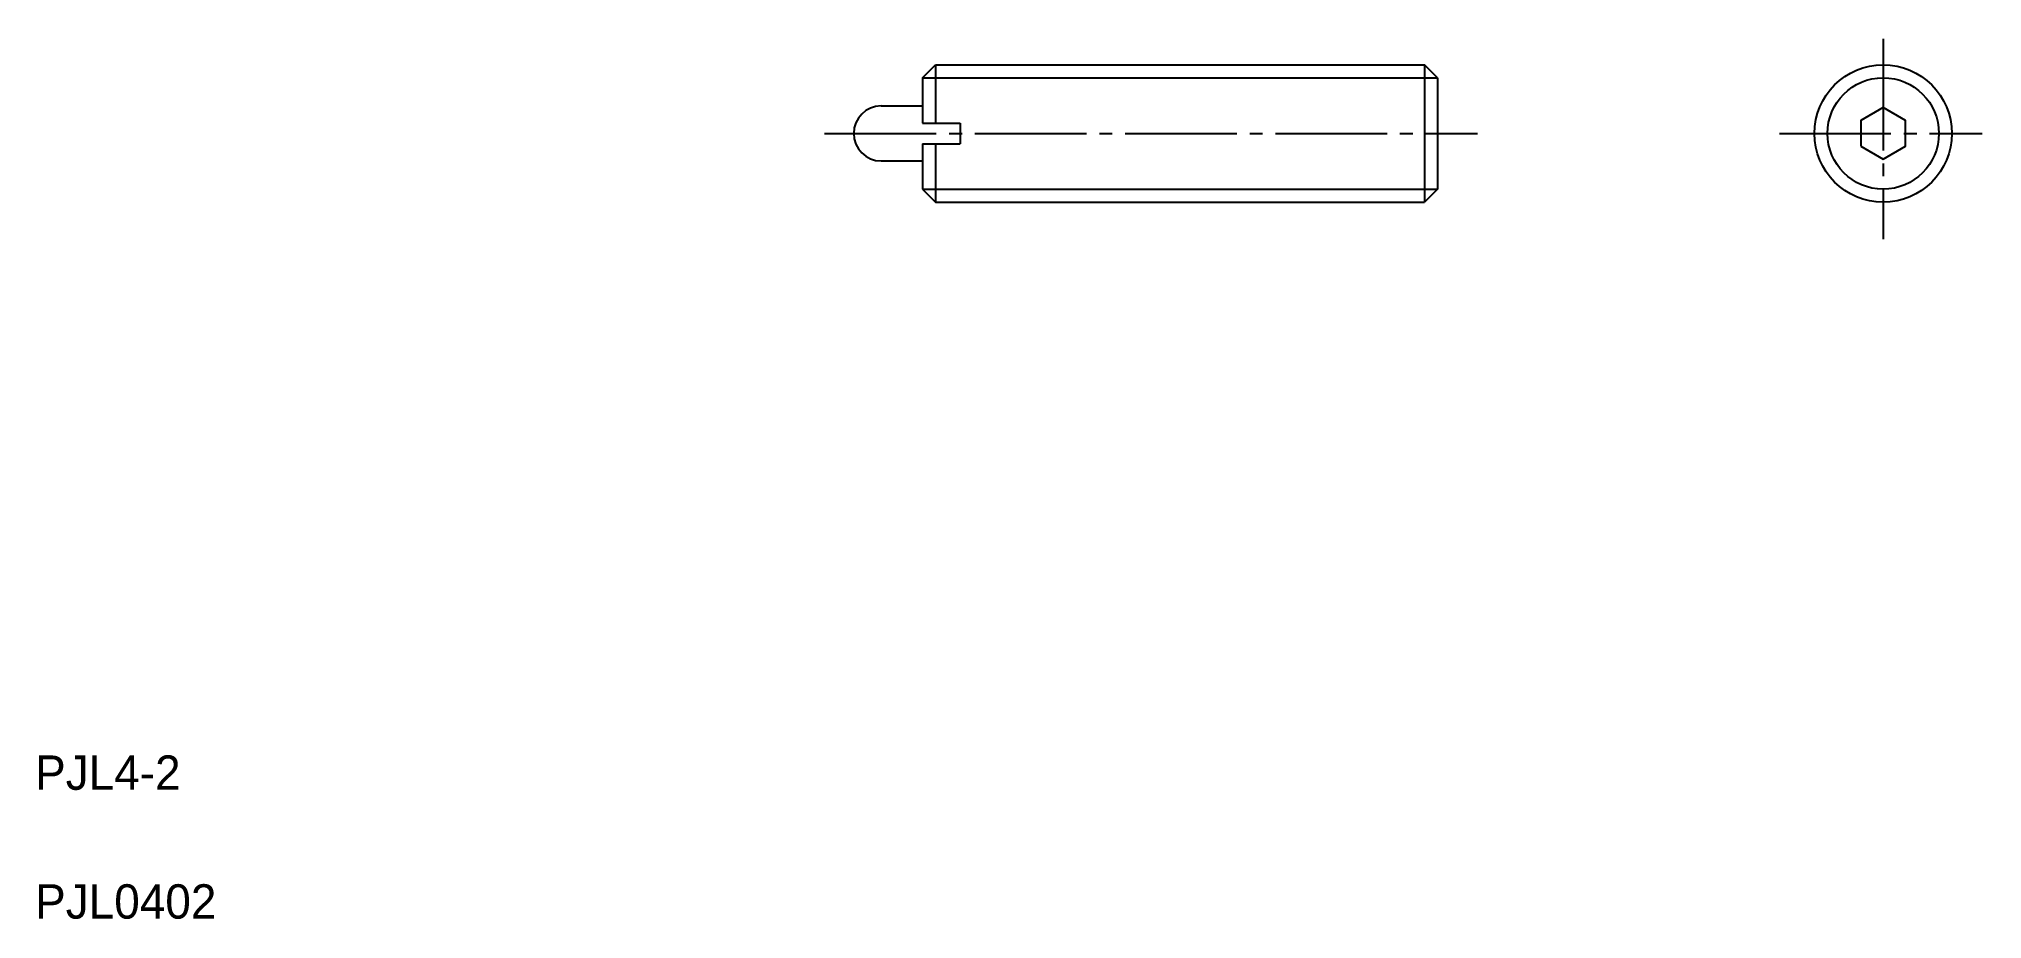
# Model space of a CAD drawing. Extents: x 2.6 to 59.2, y 2.5 to 28.1.
import ezdxf

# ---------------------------------------------------------------- set-up
doc = ezdxf.new("R2010")
doc.units = 0
doc.header["$LTSCALE"] = 0.25
doc.linetypes.add('CENTER', pattern=[17.5, 13, -1.5, 1.5, -1.5])
doc.layers.get('0').update_dxf_attribs({"linetype": 'CONTINUOUS'})
doc.layers.add('CENTER', color=1, linetype='CENTER')

msp = doc.modelspace()

# ---------------------------------------------------------------- linework, layer by layer
for p, q in [((28.334, 26.975), (28.713, 27.354)), ((28.713, 27.354), (42.955, 27.354)), ((28.713, 27.354), (28.713, 25.654)), ((42.955, 27.354), (42.955, 23.354)), ((43.334, 26.975), (42.955, 27.354)), ((28.334, 26.975), (28.334, 25.654)), ((43.334, 26.975), (43.334, 23.733)), ((27.134, 26.154), (28.334, 26.154)), ((27.434, 26.154), (27.434, 26.154)), ((27.734, 26.154), (27.734, 26.154)), ((28.334, 25.654), (29.434, 25.654)), ((29.434, 25.654), (29.434, 25.054)), ((28.334, 25.054), (28.334, 23.733)), ((28.334, 25.054), (29.434, 25.054)), ((28.713, 25.054), (28.713, 23.354)), ((27.134, 24.554), (28.334, 24.554)), ((28.334, 23.733), (28.713, 23.354)), ((28.713, 23.354), (42.955, 23.354)), ((43.334, 23.733), (42.955, 23.354))]:
    msp.add_line(p, q)
at = {"color": 3}
for p, q in [((28.334, 26.975), (43.334, 26.975)), ((28.334, 23.733), (43.334, 23.733))]:
    msp.add_line(p, q, dxfattribs=at)
msp.add_lwpolyline([(55.657, 24.979), (56.307, 24.603), (56.957, 24.979), (56.957, 25.729), (56.307, 26.105), (55.657, 25.729)], close=True)
msp.add_circle((56.307, 25.354), 2)
msp.add_circle((56.307, 25.354), 1.621, dxfattribs=at)
msp.add_arc((27.134, 25.354), 0.8, 90, 270)
at = {"layer": 'CENTER', "color": 1, "linetype": 'CENTER'}
for p, q in [((56.307, 28.106), (56.307, 22.28)), ((25.487, 25.354), (44.497, 25.354)), ((53.283, 25.354), (59.187, 25.354))]:
    msp.add_line(p, q, dxfattribs=at)

# ---------------------------------------------------------------- texts
for s, p in [('PJL4-2', (2.5, 6.25)), ('PJL0402', (2.5, 2.5))]:
    msp.add_text(s, height=1).set_placement(p)

doc.saveas('drawing.dxf')
